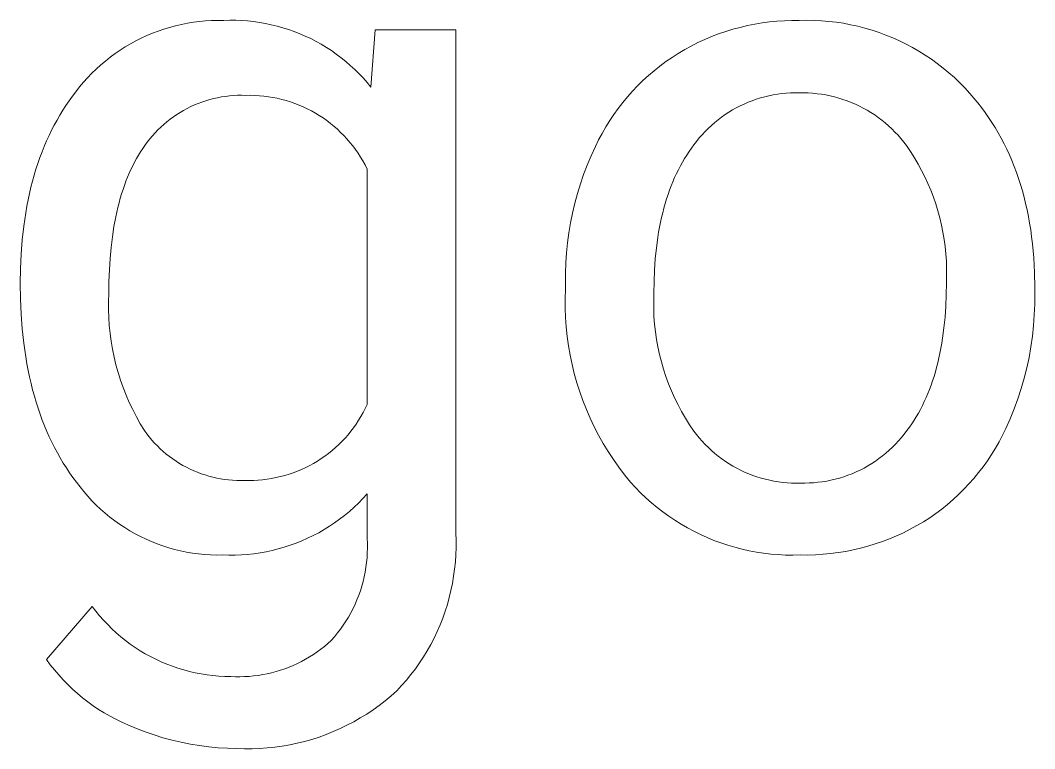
# Model space of a CAD drawing. Header units: millimetres. Extents: x 3269 to 7089, y 1744 to 4413.
# Drawn here: x 6072 to 6124.9, y 2035.1 to 2073 of the extents above; entities that cross this region are included whole.
import ezdxf

# ---------------------------------------------------------------- set-up
doc = ezdxf.new("R2010")
doc.units = ezdxf.units.MM
doc.header["$MEASUREMENT"] = 0
doc.layers.add('Domyślny', color=7, linetype='Continuous', true_color=0x000000)

msp = doc.modelspace()

# ---------------------------------------------------------------- linework, layer by layer
at = {"layer": 'Domyślny', "color": 18, "lineweight": 15, "true_color": 0x000000}
for p, q in [((6081.692, 2073.013), (6082.009, 2073.031)), ((6082.009, 2073.031), (6082.326, 2073.039)), ((6082.326, 2073.039), (6082.643, 2073.036)), ((6082.643, 2073.036), (6082.955, 2073.046)), ((6082.955, 2073.046), (6083.267, 2073.044)), ((6083.267, 2073.044), (6083.579, 2073.033)), ((6083.579, 2073.033), (6083.891, 2073.01)), ((6111.877, 2073.024), (6112.266, 2073.037)), ((6112.266, 2073.037), (6112.656, 2073.036)), ((6112.656, 2073.036), (6113.04, 2073.044)), ((6113.04, 2073.044), (6113.424, 2073.039)), ((6113.424, 2073.039), (6113.808, 2073.02)), ((6079.216, 2072.482), (6079.517, 2072.585)), ((6079.517, 2072.585), (6079.82, 2072.677)), ((6079.82, 2072.677), (6080.127, 2072.76)), ((6080.127, 2072.76), (6080.436, 2072.832)), ((6080.436, 2072.832), (6080.748, 2072.893)), ((6080.748, 2072.893), (6081.061, 2072.944)), ((6081.061, 2072.944), (6081.376, 2072.984)), ((6081.376, 2072.984), (6081.692, 2073.013)), ((6083.891, 2073.01), (6084.201, 2072.978)), ((6084.201, 2072.978), (6084.51, 2072.934)), ((6084.51, 2072.934), (6084.818, 2072.881)), ((6084.818, 2072.881), (6085.123, 2072.817)), ((6085.123, 2072.817), (6085.427, 2072.743)), ((6085.427, 2072.743), (6085.727, 2072.659)), ((6085.727, 2072.659), (6086.025, 2072.564)), ((6086.025, 2072.564), (6086.319, 2072.46)), ((6090.314, 2069.564), (6090.543, 2072.54)), ((6090.543, 2072.54), (6094.741, 2072.54)), ((6094.741, 2072.54), (6094.741, 2046.311)), ((6108.818, 2072.461), (6109.191, 2072.576)), ((6109.191, 2072.576), (6109.567, 2072.678)), ((6109.567, 2072.678), (6109.947, 2072.768)), ((6109.947, 2072.768), (6110.329, 2072.845)), ((6110.329, 2072.845), (6110.713, 2072.909)), ((6110.713, 2072.909), (6111.1, 2072.96)), ((6111.1, 2072.96), (6111.488, 2072.999)), ((6111.488, 2072.999), (6111.877, 2073.024)), ((6113.808, 2073.02), (6114.191, 2072.989)), ((6114.191, 2072.989), (6114.573, 2072.944)), ((6114.573, 2072.944), (6114.953, 2072.887)), ((6114.953, 2072.887), (6115.331, 2072.817)), ((6115.331, 2072.817), (6115.706, 2072.734)), ((6115.706, 2072.734), (6116.078, 2072.638)), ((6116.078, 2072.638), (6116.447, 2072.53)), ((6116.447, 2072.53), (6116.812, 2072.409)), ((6077.777, 2071.818), (6078.055, 2071.97)), ((6078.055, 2071.97), (6078.339, 2072.113)), ((6078.339, 2072.113), (6078.627, 2072.246)), ((6078.627, 2072.246), (6078.92, 2072.369)), ((6078.92, 2072.369), (6079.216, 2072.482)), ((6086.319, 2072.46), (6086.609, 2072.346)), ((6086.609, 2072.346), (6086.896, 2072.222)), ((6086.896, 2072.222), (6087.178, 2072.088)), ((6087.178, 2072.088), (6087.456, 2071.945)), ((6107.373, 2071.879), (6107.727, 2072.042)), ((6107.727, 2072.042), (6108.086, 2072.194)), ((6108.086, 2072.194), (6108.45, 2072.333)), ((6108.45, 2072.333), (6108.818, 2072.461)), ((6116.812, 2072.409), (6117.172, 2072.276)), ((6117.172, 2072.276), (6117.528, 2072.131)), ((6117.528, 2072.131), (6117.879, 2071.974)), ((6117.879, 2071.974), (6118.224, 2071.805)), ((6076.974, 2071.306), (6077.236, 2071.486)), ((6077.236, 2071.486), (6077.504, 2071.657)), ((6077.504, 2071.657), (6077.777, 2071.818)), ((6087.456, 2071.945), (6087.728, 2071.793)), ((6087.728, 2071.793), (6087.995, 2071.632)), ((6087.995, 2071.632), (6088.257, 2071.462)), ((6088.257, 2071.462), (6088.513, 2071.283)), ((6106.347, 2071.319), (6106.682, 2071.517)), ((6106.682, 2071.517), (6107.025, 2071.704)), ((6107.025, 2071.704), (6107.373, 2071.879)), ((6118.224, 2071.805), (6118.563, 2071.625)), ((6118.563, 2071.625), (6118.896, 2071.433)), ((6076.228, 2070.715), (6076.47, 2070.921)), ((6076.47, 2070.921), (6076.719, 2071.118)), ((6076.719, 2071.118), (6076.974, 2071.306)), ((6088.513, 2071.283), (6088.762, 2071.095)), ((6088.762, 2071.095), (6089.005, 2070.899)), ((6105.701, 2070.889), (6106.02, 2071.11)), ((6106.02, 2071.11), (6106.347, 2071.319)), ((6118.896, 2071.433), (6119.222, 2071.23)), ((6119.222, 2071.23), (6119.542, 2071.016)), ((6119.542, 2071.016), (6119.853, 2070.791)), ((6075.766, 2070.281), (6075.993, 2070.502)), ((6075.993, 2070.502), (6076.228, 2070.715)), ((6089.005, 2070.899), (6089.242, 2070.696)), ((6089.242, 2070.696), (6089.471, 2070.484)), ((6089.471, 2070.484), (6089.693, 2070.265)), ((6104.79, 2070.164), (6105.085, 2070.416)), ((6105.085, 2070.416), (6105.389, 2070.658)), ((6105.389, 2070.658), (6105.701, 2070.889)), ((6119.853, 2070.791), (6120.157, 2070.556)), ((6120.157, 2070.556), (6120.453, 2070.31)), ((6075.334, 2069.815), (6075.546, 2070.052)), ((6075.546, 2070.052), (6075.766, 2070.281)), ((6089.693, 2070.265), (6089.908, 2070.038)), ((6089.908, 2070.038), (6090.115, 2069.804)), ((6104.227, 2069.631), (6104.504, 2069.902)), ((6104.504, 2069.902), (6104.79, 2070.164)), ((6120.453, 2070.31), (6120.74, 2070.055)), ((6120.74, 2070.055), (6121.019, 2069.79)), ((6074.935, 2069.322), (6075.13, 2069.572)), ((6075.13, 2069.572), (6075.334, 2069.815)), ((6090.115, 2069.804), (6090.314, 2069.564)), ((6103.701, 2069.06), (6103.959, 2069.35)), ((6103.959, 2069.35), (6104.227, 2069.631)), ((6121.019, 2069.79), (6121.288, 2069.516)), ((6121.288, 2069.516), (6121.548, 2069.233)), ((6074.416, 2068.605), (6074.584, 2068.849)), ((6074.584, 2068.849), (6074.756, 2069.088)), ((6074.756, 2069.088), (6074.935, 2069.322)), ((6081.709, 2068.851), (6081.509, 2068.784)), ((6081.911, 2068.911), (6081.709, 2068.851)), ((6082.115, 2068.964), (6081.911, 2068.911)), ((6082.321, 2069.01), (6082.115, 2068.964)), ((6082.528, 2069.049), (6082.321, 2069.01)), ((6082.736, 2069.08), (6082.528, 2069.049)), ((6082.946, 2069.105), (6082.736, 2069.08)), ((6083.156, 2069.122), (6082.946, 2069.105)), ((6083.367, 2069.133), (6083.156, 2069.122)), ((6083.577, 2069.135), (6083.367, 2069.133)), ((6083.788, 2069.131), (6083.577, 2069.135)), ((6084.025, 2069.134), (6083.788, 2069.131)), ((6084.263, 2069.128), (6084.025, 2069.134)), ((6084.5, 2069.114), (6084.263, 2069.128)), ((6084.736, 2069.092), (6084.5, 2069.114)), ((6084.971, 2069.062), (6084.736, 2069.092)), ((6085.205, 2069.023), (6084.971, 2069.062)), ((6085.438, 2068.977), (6085.205, 2069.023)), ((6085.669, 2068.922), (6085.438, 2068.977)), ((6085.898, 2068.859), (6085.669, 2068.922)), ((6086.124, 2068.789), (6085.898, 2068.859)), ((6103.453, 2068.761), (6103.701, 2069.06)), ((6110.201, 2068.853), (6109.988, 2068.77)), ((6110.415, 2068.928), (6110.201, 2068.853)), ((6110.633, 2068.996), (6110.415, 2068.928)), ((6110.852, 2069.056), (6110.633, 2068.996)), ((6111.074, 2069.108), (6110.852, 2069.056)), ((6111.297, 2069.153), (6111.074, 2069.108)), ((6111.521, 2069.19), (6111.297, 2069.153)), ((6111.747, 2069.22), (6111.521, 2069.19)), ((6111.974, 2069.241), (6111.747, 2069.22)), ((6112.201, 2069.255), (6111.974, 2069.241)), ((6112.428, 2069.26), (6112.201, 2069.255)), ((6112.656, 2069.258), (6112.428, 2069.26)), ((6112.887, 2069.26), (6112.656, 2069.258)), ((6113.118, 2069.255), (6112.887, 2069.26)), ((6113.349, 2069.241), (6113.118, 2069.255)), ((6113.579, 2069.219), (6113.349, 2069.241)), ((6113.808, 2069.189), (6113.579, 2069.219)), ((6114.037, 2069.152), (6113.808, 2069.189)), ((6114.263, 2069.106), (6114.037, 2069.152)), ((6114.488, 2069.053), (6114.263, 2069.106)), ((6114.711, 2068.992), (6114.488, 2069.053)), ((6114.932, 2068.923), (6114.711, 2068.992)), ((6115.15, 2068.847), (6114.932, 2068.923)), ((6115.366, 2068.763), (6115.15, 2068.847)), ((6121.548, 2069.233), (6121.757, 2068.993)), ((6121.757, 2068.993), (6121.959, 2068.748)), ((6074.099, 2068.102), (6074.255, 2068.356)), ((6074.255, 2068.356), (6074.416, 2068.605)), ((6080.55, 2068.348), (6080.368, 2068.242)), ((6080.735, 2068.448), (6080.55, 2068.348)), ((6080.924, 2068.542), (6080.735, 2068.448)), ((6081.116, 2068.629), (6080.924, 2068.542)), ((6081.311, 2068.71), (6081.116, 2068.629)), ((6081.509, 2068.784), (6081.311, 2068.71)), ((6086.348, 2068.71), (6086.124, 2068.789)), ((6086.569, 2068.624), (6086.348, 2068.71)), ((6086.787, 2068.531), (6086.569, 2068.624)), ((6087.002, 2068.429), (6086.787, 2068.531)), ((6087.213, 2068.321), (6087.002, 2068.429)), ((6087.42, 2068.205), (6087.213, 2068.321)), ((6102.988, 2068.14), (6103.215, 2068.454)), ((6103.215, 2068.454), (6103.453, 2068.761)), ((6109.172, 2068.368), (6108.978, 2068.25)), ((6109.371, 2068.479), (6109.172, 2068.368)), ((6109.573, 2068.583), (6109.371, 2068.479)), ((6109.779, 2068.68), (6109.573, 2068.583)), ((6109.988, 2068.77), (6109.779, 2068.68)), ((6115.578, 2068.672), (6115.366, 2068.763)), ((6115.787, 2068.574), (6115.578, 2068.672)), ((6115.993, 2068.468), (6115.787, 2068.574)), ((6116.195, 2068.355), (6115.993, 2068.468)), ((6116.393, 2068.236), (6116.195, 2068.355)), ((6121.959, 2068.748), (6122.154, 2068.498)), ((6122.154, 2068.498), (6122.343, 2068.244)), ((6073.805, 2067.578), (6073.949, 2067.843)), ((6073.949, 2067.843), (6074.099, 2068.102)), ((6079.68, 2067.755), (6079.519, 2067.619)), ((6079.845, 2067.885), (6079.68, 2067.755)), ((6080.015, 2068.01), (6079.845, 2067.885)), ((6080.19, 2068.129), (6080.015, 2068.01)), ((6080.368, 2068.242), (6080.19, 2068.129)), ((6087.623, 2068.082), (6087.42, 2068.205)), ((6087.821, 2067.952), (6087.623, 2068.082)), ((6088.015, 2067.815), (6087.821, 2067.952)), ((6088.204, 2067.671), (6088.015, 2067.815)), ((6102.567, 2067.488), (6102.772, 2067.817)), ((6102.772, 2067.817), (6102.988, 2068.14)), ((6108.42, 2067.856), (6108.243, 2067.713)), ((6108.601, 2067.994), (6108.42, 2067.856)), ((6108.787, 2068.125), (6108.601, 2067.994)), ((6108.978, 2068.25), (6108.787, 2068.125)), ((6116.586, 2068.109), (6116.393, 2068.236)), ((6116.775, 2067.976), (6116.586, 2068.109)), ((6116.96, 2067.837), (6116.775, 2067.976)), ((6117.139, 2067.691), (6116.96, 2067.837)), ((6122.343, 2068.244), (6122.525, 2067.984)), ((6122.525, 2067.984), (6122.701, 2067.719)), ((6073.533, 2067.034), (6073.666, 2067.309)), ((6073.666, 2067.309), (6073.805, 2067.578)), ((6079.211, 2067.331), (6079.065, 2067.179)), ((6079.362, 2067.477), (6079.211, 2067.331)), ((6079.519, 2067.619), (6079.362, 2067.477)), ((6088.388, 2067.521), (6088.204, 2067.671)), ((6088.567, 2067.365), (6088.388, 2067.521)), ((6088.74, 2067.203), (6088.567, 2067.365)), ((6102.374, 2067.151), (6102.567, 2067.488)), ((6107.745, 2067.246), (6107.59, 2067.08)), ((6107.906, 2067.407), (6107.745, 2067.246)), ((6108.072, 2067.563), (6107.906, 2067.407)), ((6108.243, 2067.713), (6108.072, 2067.563)), ((6117.313, 2067.539), (6117.139, 2067.691)), ((6117.482, 2067.382), (6117.313, 2067.539)), ((6117.646, 2067.218), (6117.482, 2067.382)), ((6117.804, 2067.049), (6117.646, 2067.218)), ((6122.701, 2067.719), (6122.869, 2067.45)), ((6122.869, 2067.45), (6123.032, 2067.175)), ((6073.284, 2066.47), (6073.405, 2066.755)), ((6073.405, 2066.755), (6073.533, 2067.034)), ((6078.659, 2066.694), (6078.535, 2066.523)), ((6078.788, 2066.86), (6078.659, 2066.694)), ((6078.924, 2067.022), (6078.788, 2066.86)), ((6079.065, 2067.179), (6078.924, 2067.022)), ((6088.907, 2067.034), (6088.74, 2067.203)), ((6089.068, 2066.86), (6088.907, 2067.034)), ((6089.223, 2066.681), (6089.068, 2066.86)), ((6089.372, 2066.496), (6089.223, 2066.681)), ((6102.022, 2066.46), (6102.192, 2066.809)), ((6102.192, 2066.809), (6102.374, 2067.151)), ((6107.298, 2066.731), (6107.161, 2066.549)), ((6107.441, 2066.908), (6107.298, 2066.731)), ((6107.59, 2067.08), (6107.441, 2066.908)), ((6117.955, 2066.875), (6117.804, 2067.049)), ((6118.101, 2066.695), (6117.955, 2066.875)), ((6118.24, 2066.511), (6118.101, 2066.695)), ((6123.032, 2067.175), (6123.187, 2066.896)), ((6123.187, 2066.896), (6123.336, 2066.611)), ((6073.057, 2065.886), (6073.167, 2066.181)), ((6073.167, 2066.181), (6073.284, 2066.47)), ((6078.308, 2066.189), (6078.2, 2066.014)), ((6078.42, 2066.359), (6078.308, 2066.189)), ((6078.535, 2066.523), (6078.42, 2066.359)), ((6089.515, 2066.306), (6089.372, 2066.496)), ((6089.65, 2066.112), (6089.515, 2066.306)), ((6101.802, 2065.983), (6102.022, 2066.46)), ((6106.909, 2066.201), (6106.789, 2066.02)), ((6107.033, 2066.377), (6106.909, 2066.201)), ((6107.161, 2066.549), (6107.033, 2066.377)), ((6118.455, 2066.197), (6118.24, 2066.511)), ((6118.658, 2065.876), (6118.455, 2066.197)), ((6123.336, 2066.611), (6123.478, 2066.322)), ((6123.478, 2066.322), (6123.613, 2066.028)), ((6072.952, 2065.586), (6073.057, 2065.886)), ((6077.995, 2065.65), (6077.898, 2065.461)), ((6078.096, 2065.835), (6077.995, 2065.65)), ((6078.2, 2066.014), (6078.096, 2065.835)), ((6089.779, 2065.912), (6089.65, 2066.112)), ((6089.901, 2065.709), (6089.779, 2065.912)), ((6090.016, 2065.501), (6089.901, 2065.709)), ((6101.598, 2065.5), (6101.802, 2065.983)), ((6106.561, 2065.645), (6106.453, 2065.451)), ((6106.673, 2065.835), (6106.561, 2065.645)), ((6106.789, 2066.02), (6106.673, 2065.835)), ((6118.851, 2065.549), (6118.658, 2065.876)), ((6123.613, 2066.028), (6123.742, 2065.728)), ((6123.742, 2065.728), (6123.864, 2065.424)), ((6072.76, 2064.971), (6072.853, 2065.281)), ((6072.853, 2065.281), (6072.952, 2065.586)), ((6077.804, 2065.266), (6077.715, 2065.066)), ((6077.898, 2065.461), (6077.804, 2065.266)), ((6090.123, 2065.29), (6090.016, 2065.501)), ((6090.123, 2053.014), (6090.123, 2065.29)), ((6101.41, 2065.01), (6101.598, 2065.5)), ((6106.35, 2065.252), (6106.25, 2065.049)), ((6106.453, 2065.451), (6106.35, 2065.252)), ((6119.033, 2065.216), (6118.851, 2065.549)), ((6119.204, 2064.876), (6119.033, 2065.216)), ((6123.864, 2065.424), (6123.98, 2065.115)), ((6123.98, 2065.115), (6124.089, 2064.801)), ((6072.59, 2064.336), (6072.672, 2064.657)), ((6072.672, 2064.657), (6072.76, 2064.971)), ((6077.546, 2064.653), (6077.467, 2064.438)), ((6077.628, 2064.862), (6077.546, 2064.653)), ((6077.715, 2065.066), (6077.628, 2064.862)), ((6101.239, 2064.514), (6101.41, 2065.01)), ((6106.063, 2064.628), (6105.975, 2064.411)), ((6106.154, 2064.841), (6106.063, 2064.628)), ((6106.25, 2065.049), (6106.154, 2064.841)), ((6119.363, 2064.531), (6119.204, 2064.876)), ((6124.089, 2064.801), (6124.191, 2064.483)), ((6072.513, 2064.011), (6072.59, 2064.336)), ((6077.391, 2064.219), (6077.319, 2063.995)), ((6077.467, 2064.438), (6077.391, 2064.219)), ((6101.084, 2064.012), (6101.239, 2064.514)), ((6105.891, 2064.189), (6105.812, 2063.963)), ((6105.975, 2064.411), (6105.891, 2064.189)), ((6119.511, 2064.181), (6119.363, 2064.531)), ((6119.647, 2063.827), (6119.511, 2064.181)), ((6124.191, 2064.483), (6124.286, 2064.159)), ((6124.286, 2064.159), (6124.375, 2063.83)), ((6072.377, 2063.346), (6072.442, 2063.681)), ((6072.442, 2063.681), (6072.513, 2064.011)), ((6077.187, 2063.531), (6077.126, 2063.292)), ((6077.251, 2063.766), (6077.187, 2063.531)), ((6077.319, 2063.995), (6077.251, 2063.766)), ((6100.825, 2062.996), (6100.946, 2063.506)), ((6100.946, 2063.506), (6101.084, 2064.012)), ((6105.736, 2063.732), (6105.665, 2063.497)), ((6105.812, 2063.963), (6105.736, 2063.732)), ((6119.772, 2063.468), (6119.647, 2063.827)), ((6124.375, 2063.83), (6124.458, 2063.497)), ((6072.264, 2062.66), (6072.318, 2063.006)), ((6072.318, 2063.006), (6072.377, 2063.346)), ((6077.069, 2063.048), (6077.015, 2062.8)), ((6077.126, 2063.292), (6077.069, 2063.048)), ((6100.721, 2062.481), (6100.825, 2062.996)), ((6105.534, 2063.013), (6105.475, 2062.764)), ((6105.598, 2063.257), (6105.534, 2063.013)), ((6105.665, 2063.497), (6105.598, 2063.257)), ((6119.884, 2063.105), (6119.772, 2063.468)), ((6119.984, 2062.738), (6119.884, 2063.105)), ((6124.458, 2063.497), (6124.533, 2063.159)), ((6124.533, 2063.159), (6124.603, 2062.816)), ((6072.216, 2062.31), (6072.264, 2062.66)), ((6077.015, 2062.8), (6076.919, 2062.287)), ((6100.634, 2061.964), (6100.721, 2062.481)), ((6105.42, 2062.511), (6105.369, 2062.253)), ((6105.475, 2062.764), (6105.42, 2062.511)), ((6120.072, 2062.369), (6119.984, 2062.738)), ((6124.603, 2062.816), (6124.665, 2062.468)), ((6124.665, 2062.468), (6124.721, 2062.115)), ((6072.136, 2061.594), (6072.216, 2062.31)), ((6076.919, 2062.287), (6076.838, 2061.755)), ((6100.564, 2061.444), (6100.634, 2061.964)), ((6105.322, 2061.99), (6105.279, 2061.723)), ((6105.369, 2062.253), (6105.322, 2061.99)), ((6120.148, 2061.996), (6120.072, 2062.369)), ((6120.211, 2061.622), (6120.148, 2061.996)), ((6124.721, 2062.115), (6124.77, 2061.758)), ((6072.08, 2060.857), (6072.136, 2061.594)), ((6076.838, 2061.755), (6076.771, 2061.203)), ((6100.511, 2060.922), (6100.564, 2061.444)), ((6105.279, 2061.723), (6105.206, 2061.175)), ((6120.262, 2061.245), (6120.211, 2061.622)), ((6124.77, 2061.758), (6124.813, 2061.395)), ((6124.813, 2061.395), (6124.849, 2061.028)), ((6076.771, 2061.203), (6076.719, 2060.632)), ((6100.476, 2060.398), (6100.511, 2060.922)), ((6105.206, 2061.175), (6105.148, 2060.609)), ((6120.3, 2060.867), (6120.262, 2061.245)), ((6120.325, 2060.488), (6120.3, 2060.867)), ((6124.849, 2061.028), (6124.879, 2060.656)), ((6072.046, 2060.101), (6072.08, 2060.857)), ((6076.719, 2060.632), (6076.682, 2060.042)), ((6100.458, 2059.874), (6100.476, 2060.398)), ((6105.148, 2060.609), (6105.107, 2060.025)), ((6120.338, 2060.109), (6120.325, 2060.488)), ((6124.879, 2060.656), (6124.902, 2060.279)), ((6072.034, 2059.324), (6072.046, 2060.101)), ((6076.682, 2060.042), (6076.659, 2059.432)), ((6100.457, 2059.349), (6100.458, 2059.874)), ((6105.107, 2060.025), (6105.083, 2059.423)), ((6120.339, 2059.729), (6120.338, 2060.109)), ((6124.902, 2060.279), (6124.918, 2059.898)), ((6124.918, 2059.898), (6124.931, 2059.12)), ((6072.046, 2058.514), (6072.034, 2059.324)), ((6076.659, 2059.432), (6076.652, 2058.802)), ((6100.457, 2059.031), (6100.457, 2059.349)), ((6105.083, 2059.423), (6105.075, 2058.802)), ((6120.319, 2058.738), (6120.326, 2059.349)), ((6120.326, 2059.349), (6120.339, 2059.729)), ((6076.652, 2058.802), (6076.636, 2058.385)), ((6100.442, 2058.537), (6100.457, 2059.031)), ((6105.075, 2058.802), (6105.062, 2058.402)), ((6124.931, 2058.802), (6124.93, 2058.243)), ((6124.931, 2059.12), (6124.931, 2058.802)), ((6072.08, 2057.726), (6072.046, 2058.514)), ((6076.636, 2058.385), (6076.635, 2057.968)), ((6100.444, 2058.043), (6100.442, 2058.537)), ((6105.062, 2058.402), (6105.064, 2058.001)), ((6120.295, 2058.144), (6120.319, 2058.738)), ((6124.93, 2058.243), (6124.909, 2057.685)), ((6072.138, 2056.96), (6072.08, 2057.726)), ((6076.635, 2057.968), (6076.648, 2057.552)), ((6100.462, 2057.549), (6100.444, 2058.043)), ((6105.064, 2058.001), (6105.079, 2057.601)), ((6120.255, 2057.568), (6120.295, 2058.144)), ((6076.648, 2057.552), (6076.675, 2057.136)), ((6100.497, 2057.057), (6100.462, 2057.549)), ((6105.079, 2057.601), (6105.109, 2057.202)), ((6105.109, 2057.202), (6105.152, 2056.803)), ((6120.199, 2057.009), (6120.255, 2057.568)), ((6124.909, 2057.685), (6124.869, 2057.127)), ((6072.218, 2056.216), (6072.138, 2056.96)), ((6076.675, 2057.136), (6076.716, 2056.721)), ((6076.716, 2056.721), (6076.772, 2056.308)), ((6100.549, 2056.565), (6100.497, 2057.057)), ((6105.152, 2056.803), (6105.209, 2056.407)), ((6120.128, 2056.468), (6120.199, 2057.009)), ((6124.869, 2057.127), (6124.81, 2056.571)), ((6072.267, 2055.852), (6072.218, 2056.216)), ((6076.772, 2056.308), (6076.842, 2055.897)), ((6100.618, 2056.076), (6100.549, 2056.565)), ((6105.209, 2056.407), (6105.28, 2056.013)), ((6120.04, 2055.944), (6120.086, 2056.203)), ((6120.086, 2056.203), (6120.128, 2056.468)), ((6124.81, 2056.571), (6124.731, 2056.018)), ((6072.321, 2055.493), (6072.267, 2055.852)), ((6076.842, 2055.897), (6076.926, 2055.488)), ((6100.703, 2055.589), (6100.618, 2056.076)), ((6100.804, 2055.106), (6100.703, 2055.589)), ((6105.28, 2056.013), (6105.365, 2055.621)), ((6105.365, 2055.621), (6105.463, 2055.233)), ((6119.936, 2055.437), (6119.99, 2055.688)), ((6119.99, 2055.688), (6120.04, 2055.944)), ((6124.731, 2056.018), (6124.634, 2055.468)), ((6072.381, 2055.14), (6072.321, 2055.493)), ((6072.447, 2054.792), (6072.381, 2055.14)), ((6076.926, 2055.488), (6077.024, 2055.083)), ((6077.024, 2055.083), (6077.135, 2054.681)), ((6100.922, 2054.626), (6100.804, 2055.106)), ((6105.463, 2055.233), (6105.575, 2054.849)), ((6119.816, 2054.948), (6119.878, 2055.19)), ((6119.878, 2055.19), (6119.936, 2055.437)), ((6124.634, 2055.468), (6124.517, 2054.921)), ((6072.519, 2054.449), (6072.447, 2054.792)), ((6077.135, 2054.681), (6077.261, 2054.284)), ((6101.056, 2054.15), (6100.922, 2054.626)), ((6105.575, 2054.849), (6105.7, 2054.468)), ((6119.68, 2054.476), (6119.75, 2054.71)), ((6119.75, 2054.71), (6119.816, 2054.948)), ((6124.517, 2054.921), (6124.382, 2054.379)), ((6072.596, 2054.112), (6072.519, 2054.449)), ((6072.679, 2053.781), (6072.596, 2054.112)), ((6077.261, 2054.284), (6077.4, 2053.891)), ((6101.206, 2053.68), (6101.056, 2054.15)), ((6105.7, 2054.468), (6105.839, 2054.092)), ((6105.839, 2054.092), (6105.99, 2053.721)), ((6119.445, 2053.8), (6119.527, 2054.021)), ((6119.527, 2054.021), (6119.605, 2054.246)), ((6119.605, 2054.246), (6119.68, 2054.476)), ((6124.382, 2054.379), (6124.228, 2053.841)), ((6072.767, 2053.455), (6072.679, 2053.781)), ((6072.862, 2053.134), (6072.767, 2053.455)), ((6077.4, 2053.891), (6077.552, 2053.503)), ((6077.552, 2053.503), (6077.718, 2053.12)), ((6101.372, 2053.214), (6101.206, 2053.68)), ((6105.99, 2053.721), (6106.154, 2053.356)), ((6119.267, 2053.371), (6119.358, 2053.584)), ((6119.358, 2053.584), (6119.445, 2053.8)), ((6124.228, 2053.841), (6124.056, 2053.31)), ((6072.962, 2052.819), (6072.862, 2053.134)), ((6077.718, 2053.12), (6077.897, 2052.743)), ((6090.023, 2052.802), (6090.123, 2053.014)), ((6101.554, 2052.755), (6101.372, 2053.214)), ((6106.154, 2053.356), (6106.331, 2052.997)), ((6106.331, 2052.997), (6106.521, 2052.644)), ((6118.971, 2052.76), (6119.074, 2052.96)), ((6119.074, 2052.96), (6119.173, 2053.163)), ((6119.173, 2053.163), (6119.267, 2053.371)), ((6124.056, 2053.31), (6123.865, 2052.784)), ((6073.068, 2052.509), (6072.962, 2052.819)), ((6073.179, 2052.204), (6073.068, 2052.509)), ((6077.897, 2052.743), (6078.088, 2052.373)), ((6089.8, 2052.39), (6089.915, 2052.594)), ((6089.915, 2052.594), (6090.023, 2052.802)), ((6101.751, 2052.302), (6101.554, 2052.755)), ((6106.521, 2052.644), (6106.722, 2052.298)), ((6118.752, 2052.374), (6118.864, 2052.565)), ((6118.864, 2052.565), (6118.971, 2052.76)), ((6123.865, 2052.784), (6123.657, 2052.266)), ((6073.296, 2051.905), (6073.179, 2052.204)), ((6073.419, 2051.611), (6073.296, 2051.905)), ((6078.088, 2052.373), (6078.293, 2052.009)), ((6078.293, 2052.009), (6078.509, 2051.653)), ((6089.414, 2051.803), (6089.55, 2051.994)), ((6089.55, 2051.994), (6089.678, 2052.19)), ((6089.678, 2052.19), (6089.8, 2052.39)), ((6101.963, 2051.856), (6101.751, 2052.302)), ((6106.722, 2052.298), (6106.936, 2051.959)), ((6106.936, 2051.959), (6107.161, 2051.628)), ((6118.394, 2051.827), (6118.517, 2052.005)), ((6118.517, 2052.005), (6118.637, 2052.187)), ((6118.637, 2052.187), (6118.752, 2052.374)), ((6123.657, 2052.266), (6123.43, 2051.755)), ((6073.548, 2051.323), (6073.419, 2051.611)), ((6078.509, 2051.653), (6078.633, 2051.483)), ((6078.633, 2051.483), (6078.762, 2051.318)), ((6088.969, 2051.259), (6089.124, 2051.435)), ((6089.124, 2051.435), (6089.272, 2051.616)), ((6089.272, 2051.616), (6089.414, 2051.803)), ((6102.19, 2051.417), (6101.963, 2051.856)), ((6102.432, 2050.986), (6102.19, 2051.417)), ((6107.161, 2051.628), (6107.299, 2051.445)), ((6107.299, 2051.445), (6107.443, 2051.266)), ((6117.983, 2051.289), (6118.128, 2051.469)), ((6118.128, 2051.469), (6118.266, 2051.653)), ((6118.266, 2051.653), (6118.394, 2051.827)), ((6123.26, 2051.407), (6123.079, 2051.066)), ((6123.43, 2051.755), (6123.26, 2051.407)), ((6073.682, 2051.04), (6073.548, 2051.323)), ((6073.822, 2050.762), (6073.682, 2051.04)), ((6078.762, 2051.318), (6078.897, 2051.157)), ((6078.897, 2051.157), (6079.037, 2051.001)), ((6079.037, 2051.001), (6079.182, 2050.85)), ((6079.182, 2050.85), (6079.333, 2050.704)), ((6088.47, 2050.765), (6088.642, 2050.924)), ((6088.642, 2050.924), (6088.808, 2051.088)), ((6088.808, 2051.088), (6088.969, 2051.259)), ((6102.689, 2050.564), (6102.432, 2050.986)), ((6107.443, 2051.266), (6107.594, 2051.093)), ((6107.594, 2051.093), (6107.75, 2050.925)), ((6107.75, 2050.925), (6107.913, 2050.763)), ((6117.514, 2050.783), (6117.676, 2050.946)), ((6117.676, 2050.946), (6117.833, 2051.115)), ((6117.833, 2051.115), (6117.983, 2051.289)), ((6123.079, 2051.066), (6122.886, 2050.73)), ((6073.967, 2050.49), (6073.822, 2050.762)), ((6074.119, 2050.223), (6073.967, 2050.49)), ((6079.333, 2050.704), (6079.489, 2050.563)), ((6079.489, 2050.563), (6079.649, 2050.428)), ((6079.649, 2050.428), (6079.814, 2050.298)), ((6079.814, 2050.298), (6079.983, 2050.174)), ((6087.729, 2050.191), (6087.922, 2050.325)), ((6087.922, 2050.325), (6088.11, 2050.465)), ((6088.11, 2050.465), (6088.292, 2050.612)), ((6088.292, 2050.612), (6088.47, 2050.765)), ((6102.96, 2050.151), (6102.689, 2050.564)), ((6107.913, 2050.763), (6108.08, 2050.607)), ((6108.08, 2050.607), (6108.254, 2050.456)), ((6108.254, 2050.456), (6108.432, 2050.312)), ((6108.432, 2050.312), (6108.615, 2050.174)), ((6116.811, 2050.189), (6116.994, 2050.328)), ((6116.994, 2050.328), (6117.173, 2050.473)), ((6117.173, 2050.473), (6117.346, 2050.625)), ((6117.346, 2050.625), (6117.514, 2050.783)), ((6122.681, 2050.402), (6122.466, 2050.08)), ((6122.886, 2050.73), (6122.681, 2050.402)), ((6074.276, 2049.961), (6074.119, 2050.223)), ((6074.438, 2049.705), (6074.276, 2049.961)), ((6079.983, 2050.174), (6080.156, 2050.056)), ((6080.156, 2050.056), (6080.334, 2049.944)), ((6080.334, 2049.944), (6080.515, 2049.838)), ((6080.515, 2049.838), (6080.7, 2049.738)), ((6086.916, 2049.726), (6087.126, 2049.831)), ((6087.126, 2049.831), (6087.331, 2049.944)), ((6087.331, 2049.944), (6087.532, 2050.064)), ((6087.532, 2050.064), (6087.729, 2050.191)), ((6103.244, 2049.747), (6102.96, 2050.151)), ((6108.615, 2050.174), (6108.803, 2050.042)), ((6108.803, 2050.042), (6108.995, 2049.917)), ((6108.995, 2049.917), (6109.192, 2049.799)), ((6109.192, 2049.799), (6109.392, 2049.687)), ((6116.032, 2049.698), (6116.233, 2049.81)), ((6116.233, 2049.81), (6116.43, 2049.93)), ((6116.43, 2049.93), (6116.623, 2050.056)), ((6116.623, 2050.056), (6116.811, 2050.189)), ((6122.24, 2049.766), (6122.004, 2049.46)), ((6122.466, 2050.08), (6122.24, 2049.766)), ((6074.607, 2049.455), (6074.438, 2049.705)), ((6074.781, 2049.209), (6074.607, 2049.455)), ((6080.7, 2049.738), (6080.888, 2049.645)), ((6080.888, 2049.645), (6081.079, 2049.558)), ((6081.079, 2049.558), (6081.272, 2049.478)), ((6081.272, 2049.478), (6081.469, 2049.404)), ((6081.469, 2049.404), (6081.668, 2049.338)), ((6081.668, 2049.338), (6081.869, 2049.278)), ((6081.869, 2049.278), (6082.072, 2049.225)), ((6082.072, 2049.225), (6082.277, 2049.179)), ((6085.368, 2049.198), (6085.596, 2049.25)), ((6085.596, 2049.25), (6085.823, 2049.31)), ((6085.823, 2049.31), (6086.047, 2049.378)), ((6086.047, 2049.378), (6086.269, 2049.453)), ((6086.269, 2049.453), (6086.488, 2049.537)), ((6086.488, 2049.537), (6086.704, 2049.627)), ((6086.704, 2049.627), (6086.916, 2049.726)), ((6103.542, 2049.353), (6103.244, 2049.747)), ((6103.853, 2048.969), (6103.542, 2049.353)), ((6109.392, 2049.687), (6109.597, 2049.583)), ((6109.597, 2049.583), (6109.805, 2049.486)), ((6109.805, 2049.486), (6110.016, 2049.396)), ((6110.016, 2049.396), (6110.23, 2049.314)), ((6110.23, 2049.314), (6110.447, 2049.239)), ((6110.447, 2049.239), (6110.666, 2049.172)), ((6114.755, 2049.177), (6114.975, 2049.245)), ((6114.975, 2049.245), (6115.192, 2049.321)), ((6115.192, 2049.321), (6115.407, 2049.404)), ((6115.407, 2049.404), (6115.619, 2049.495)), ((6115.619, 2049.495), (6115.827, 2049.593)), ((6115.827, 2049.593), (6116.032, 2049.698)), ((6122.004, 2049.46), (6121.758, 2049.162)), ((6074.96, 2048.969), (6074.781, 2049.209)), ((6075.15, 2048.715), (6074.96, 2048.969)), ((6075.348, 2048.468), (6075.15, 2048.715)), ((6082.277, 2049.179), (6082.483, 2049.141)), ((6082.483, 2049.141), (6082.691, 2049.109)), ((6082.691, 2049.109), (6082.899, 2049.084)), ((6082.899, 2049.084), (6083.108, 2049.067)), ((6083.108, 2049.067), (6083.318, 2049.057)), ((6083.318, 2049.057), (6083.528, 2049.054)), ((6083.528, 2049.054), (6083.737, 2049.058)), ((6083.737, 2049.058), (6083.972, 2049.054)), ((6083.972, 2049.054), (6084.206, 2049.057)), ((6084.206, 2049.057), (6084.44, 2049.069)), ((6084.44, 2049.069), (6084.673, 2049.089)), ((6084.673, 2049.089), (6084.906, 2049.117)), ((6084.906, 2049.117), (6085.138, 2049.153)), ((6085.138, 2049.153), (6085.368, 2049.198)), ((6104.112, 2048.686), (6103.853, 2048.969)), ((6110.666, 2049.172), (6110.888, 2049.112)), ((6110.888, 2049.112), (6111.111, 2049.06)), ((6111.111, 2049.06), (6111.336, 2049.016)), ((6111.336, 2049.016), (6111.563, 2048.98)), ((6111.563, 2048.98), (6111.791, 2048.952)), ((6111.791, 2048.952), (6112.019, 2048.931)), ((6112.019, 2048.931), (6112.248, 2048.919)), ((6112.248, 2048.919), (6112.478, 2048.915)), ((6112.478, 2048.915), (6112.707, 2048.918)), ((6112.707, 2048.918), (6112.937, 2048.915)), ((6112.937, 2048.915), (6113.167, 2048.92)), ((6113.167, 2048.92), (6113.397, 2048.933)), ((6113.397, 2048.933), (6113.627, 2048.954)), ((6113.627, 2048.954), (6113.855, 2048.982)), ((6113.855, 2048.982), (6114.083, 2049.019)), ((6114.083, 2049.019), (6114.308, 2049.064)), ((6114.308, 2049.064), (6114.533, 2049.117)), ((6114.533, 2049.117), (6114.755, 2049.177)), ((6121.501, 2048.872), (6121.235, 2048.591)), ((6121.758, 2049.162), (6121.501, 2048.872)), ((6075.554, 2048.228), (6075.348, 2048.468)), ((6075.769, 2047.995), (6075.554, 2048.228)), ((6090.123, 2048.346), (6089.903, 2048.106)), ((6090.123, 2046.031), (6090.123, 2048.346)), ((6104.379, 2048.413), (6104.112, 2048.686)), ((6104.656, 2048.148), (6104.379, 2048.413)), ((6120.96, 2048.319), (6120.676, 2048.057)), ((6121.235, 2048.591), (6120.96, 2048.319)), ((6075.992, 2047.77), (6075.769, 2047.995)), ((6076.222, 2047.552), (6075.992, 2047.77)), ((6089.439, 2047.651), (6089.196, 2047.435)), ((6089.675, 2047.875), (6089.439, 2047.651)), ((6089.903, 2048.106), (6089.675, 2047.875)), ((6104.942, 2047.893), (6104.656, 2048.148)), ((6105.236, 2047.648), (6104.942, 2047.893)), ((6105.538, 2047.413), (6105.236, 2047.648)), ((6120.383, 2047.804), (6120.081, 2047.561)), ((6120.676, 2048.057), (6120.383, 2047.804)), ((6076.46, 2047.343), (6076.222, 2047.552)), ((6076.705, 2047.142), (6076.46, 2047.343)), ((6076.957, 2046.95), (6076.705, 2047.142)), ((6088.946, 2047.228), (6088.688, 2047.03)), ((6089.196, 2047.435), (6088.946, 2047.228)), ((6105.849, 2047.188), (6105.538, 2047.413)), ((6106.166, 2046.974), (6105.849, 2047.188)), ((6119.772, 2047.329), (6119.455, 2047.107)), ((6120.081, 2047.561), (6119.772, 2047.329)), ((6077.215, 2046.766), (6076.957, 2046.95)), ((6077.479, 2046.591), (6077.215, 2046.766)), ((6077.749, 2046.426), (6077.479, 2046.591)), ((6088.154, 2046.66), (6087.877, 2046.489)), ((6088.424, 2046.841), (6088.154, 2046.66)), ((6088.688, 2047.03), (6088.424, 2046.841)), ((6106.491, 2046.771), (6106.166, 2046.974)), ((6106.822, 2046.58), (6106.491, 2046.771)), ((6107.16, 2046.399), (6106.822, 2046.58)), ((6118.788, 2046.695), (6118.44, 2046.507)), ((6119.131, 2046.896), (6118.788, 2046.695)), ((6119.455, 2047.107), (6119.131, 2046.896)), ((6078.025, 2046.27), (6077.749, 2046.426)), ((6078.306, 2046.124), (6078.025, 2046.27)), ((6078.592, 2045.988), (6078.306, 2046.124)), ((6087.308, 2046.176), (6087.015, 2046.035)), ((6087.595, 2046.328), (6087.308, 2046.176)), ((6087.877, 2046.489), (6087.595, 2046.328)), ((6094.741, 2046.311), (6094.755, 2045.934)), ((6107.504, 2046.23), (6107.16, 2046.399)), ((6107.853, 2046.073), (6107.504, 2046.23)), ((6108.207, 2045.928), (6107.853, 2046.073)), ((6117.724, 2046.164), (6117.358, 2046.011)), ((6118.085, 2046.329), (6117.724, 2046.164)), ((6118.44, 2046.507), (6118.085, 2046.329)), ((6078.883, 2045.861), (6078.592, 2045.988)), ((6079.177, 2045.745), (6078.883, 2045.861)), ((6079.476, 2045.639), (6079.177, 2045.745)), ((6079.778, 2045.544), (6079.476, 2045.639)), ((6080.083, 2045.458), (6079.778, 2045.544)), ((6085.802, 2045.571), (6085.489, 2045.481)), ((6086.111, 2045.671), (6085.802, 2045.571)), ((6086.416, 2045.782), (6086.111, 2045.671)), ((6086.718, 2045.903), (6086.416, 2045.782)), ((6087.015, 2046.035), (6086.718, 2045.903)), ((6090.134, 2045.779), (6090.123, 2046.031)), ((6090.13, 2045.276), (6090.136, 2045.528)), ((6090.136, 2045.528), (6090.134, 2045.779)), ((6094.756, 2045.557), (6094.744, 2045.181)), ((6094.755, 2045.934), (6094.756, 2045.557)), ((6108.566, 2045.795), (6108.207, 2045.928)), ((6108.93, 2045.674), (6108.566, 2045.795)), ((6109.297, 2045.566), (6108.93, 2045.674)), ((6109.668, 2045.47), (6109.297, 2045.566)), ((6115.85, 2045.523), (6115.464, 2045.433)), ((6116.233, 2045.626), (6115.85, 2045.523)), ((6116.612, 2045.742), (6116.233, 2045.626)), ((6116.988, 2045.87), (6116.612, 2045.742)), ((6117.358, 2046.011), (6116.988, 2045.87)), ((6080.391, 2045.384), (6080.083, 2045.458)), ((6080.701, 2045.32), (6080.391, 2045.384)), ((6081.014, 2045.267), (6080.701, 2045.32)), ((6081.328, 2045.225), (6081.014, 2045.267)), ((6081.643, 2045.194), (6081.328, 2045.225)), ((6081.959, 2045.173), (6081.643, 2045.194)), ((6082.276, 2045.164), (6081.959, 2045.173)), ((6082.592, 2045.166), (6082.276, 2045.164)), ((6082.917, 2045.156), (6082.592, 2045.166)), ((6083.242, 2045.158), (6082.917, 2045.156)), ((6083.567, 2045.171), (6083.242, 2045.158)), ((6083.891, 2045.195), (6083.567, 2045.171)), ((6084.214, 2045.23), (6083.891, 2045.195)), ((6084.536, 2045.277), (6084.214, 2045.23)), ((6084.856, 2045.334), (6084.536, 2045.277)), ((6085.174, 2045.402), (6084.856, 2045.334)), ((6085.489, 2045.481), (6085.174, 2045.402)), ((6090.091, 2044.774), (6090.115, 2045.025)), ((6090.115, 2045.025), (6090.13, 2045.276)), ((6094.744, 2045.181), (6094.72, 2044.805)), ((6110.042, 2045.387), (6109.668, 2045.47)), ((6110.418, 2045.317), (6110.042, 2045.387)), ((6110.797, 2045.259), (6110.418, 2045.317)), ((6111.177, 2045.214), (6110.797, 2045.259)), ((6111.559, 2045.183), (6111.177, 2045.214)), ((6111.941, 2045.164), (6111.559, 2045.183)), ((6112.324, 2045.158), (6111.941, 2045.164)), ((6112.707, 2045.166), (6112.324, 2045.158)), ((6113.104, 2045.164), (6112.707, 2045.166)), ((6113.5, 2045.176), (6113.104, 2045.164)), ((6113.896, 2045.201), (6113.5, 2045.176)), ((6114.29, 2045.239), (6113.896, 2045.201)), ((6114.684, 2045.291), (6114.29, 2045.239)), ((6115.075, 2045.355), (6114.684, 2045.291)), ((6115.464, 2045.433), (6115.075, 2045.355)), ((6090.017, 2044.276), (6090.058, 2044.525)), ((6090.058, 2044.525), (6090.091, 2044.774)), ((6094.72, 2044.805), (6094.682, 2044.43)), ((6089.909, 2043.785), (6089.967, 2044.03)), ((6089.967, 2044.03), (6090.017, 2044.276)), ((6094.632, 2044.057), (6094.569, 2043.685)), ((6094.682, 2044.43), (6094.632, 2044.057)), ((6089.767, 2043.302), (6089.842, 2043.542)), ((6089.842, 2043.542), (6089.909, 2043.785)), ((6094.569, 2043.685), (6094.493, 2043.316)), ((6089.592, 2042.83), (6089.683, 2043.065)), ((6089.683, 2043.065), (6089.767, 2043.302)), ((6094.404, 2042.95), (6094.303, 2042.587)), ((6094.493, 2043.316), (6094.404, 2042.95)), ((6073.396, 2039.721), (6075.787, 2042.482)), ((6075.787, 2042.482), (6075.976, 2042.234)), ((6089.269, 2042.148), (6089.384, 2042.372)), ((6089.384, 2042.372), (6089.492, 2042.599)), ((6089.492, 2042.599), (6089.592, 2042.83)), ((6094.303, 2042.587), (6094.189, 2042.228)), ((6075.976, 2042.234), (6076.173, 2041.994)), ((6076.173, 2041.994), (6076.378, 2041.76)), ((6089.015, 2041.714), (6089.145, 2041.929)), ((6089.145, 2041.929), (6089.269, 2042.148)), ((6094.063, 2041.873), (6093.925, 2041.522)), ((6094.189, 2042.228), (6094.063, 2041.873)), ((6076.378, 2041.76), (6076.591, 2041.534)), ((6076.591, 2041.534), (6076.812, 2041.315)), ((6076.812, 2041.315), (6077.041, 2041.104)), ((6088.578, 2041.098), (6088.731, 2041.298)), ((6088.731, 2041.298), (6088.876, 2041.503)), ((6088.876, 2041.503), (6089.015, 2041.714)), ((6093.925, 2041.522), (6093.775, 2041.177)), ((6077.041, 2041.104), (6077.277, 2040.901)), ((6077.277, 2040.901), (6077.519, 2040.706)), ((6088.253, 2040.714), (6088.419, 2040.903)), ((6088.419, 2040.903), (6088.578, 2041.098)), ((6093.614, 2040.837), (6093.44, 2040.502)), ((6093.775, 2041.177), (6093.614, 2040.837)), ((6077.519, 2040.706), (6077.769, 2040.52)), ((6077.769, 2040.52), (6078.024, 2040.342)), ((6078.024, 2040.342), (6078.286, 2040.174)), ((6087.513, 2040.113), (6087.706, 2040.253)), ((6087.706, 2040.253), (6087.893, 2040.401)), ((6087.893, 2040.401), (6088.076, 2040.554)), ((6088.076, 2040.554), (6088.253, 2040.714)), ((6093.44, 2040.502), (6093.255, 2040.174)), ((6073.6, 2039.443), (6073.396, 2039.721)), ((6078.286, 2040.174), (6078.553, 2040.015)), ((6078.553, 2040.015), (6078.825, 2039.865)), ((6078.825, 2039.865), (6079.103, 2039.725)), ((6079.103, 2039.725), (6079.385, 2039.594)), ((6086.699, 2039.617), (6086.909, 2039.73)), ((6086.909, 2039.73), (6087.114, 2039.851)), ((6087.114, 2039.851), (6087.316, 2039.978)), ((6087.316, 2039.978), (6087.513, 2040.113)), ((6093.059, 2039.852), (6092.852, 2039.538)), ((6093.255, 2040.174), (6093.059, 2039.852)), ((6073.813, 2039.173), (6073.6, 2039.443)), ((6074.036, 2038.909), (6073.813, 2039.173)), ((6079.385, 2039.594), (6079.672, 2039.473)), ((6079.672, 2039.473), (6079.963, 2039.363)), ((6079.963, 2039.363), (6080.257, 2039.262)), ((6080.257, 2039.262), (6080.555, 2039.172)), ((6085.6, 2039.158), (6085.826, 2039.235)), ((6085.826, 2039.235), (6086.049, 2039.319)), ((6086.049, 2039.319), (6086.269, 2039.411)), ((6086.269, 2039.411), (6086.486, 2039.51)), ((6086.486, 2039.51), (6086.699, 2039.617)), ((6092.635, 2039.23), (6092.407, 2038.93)), ((6092.852, 2039.538), (6092.635, 2039.23)), ((6074.268, 2038.654), (6074.036, 2038.909)), ((6074.509, 2038.407), (6074.268, 2038.654)), ((6080.555, 2039.172), (6080.856, 2039.092)), ((6080.856, 2039.092), (6081.159, 2039.023)), ((6081.159, 2039.023), (6081.464, 2038.964)), ((6081.464, 2038.964), (6081.772, 2038.916)), ((6081.772, 2038.916), (6082.081, 2038.879)), ((6082.081, 2038.879), (6082.391, 2038.852)), ((6082.391, 2038.852), (6082.701, 2038.836)), ((6082.701, 2038.836), (6083.012, 2038.831)), ((6083.012, 2038.831), (6083.25, 2038.821)), ((6083.25, 2038.821), (6083.489, 2038.819)), ((6083.489, 2038.819), (6083.727, 2038.824)), ((6083.727, 2038.824), (6083.965, 2038.838)), ((6083.965, 2038.838), (6084.203, 2038.86)), ((6084.203, 2038.86), (6084.439, 2038.89)), ((6084.439, 2038.89), (6084.675, 2038.928)), ((6084.675, 2038.928), (6084.909, 2038.974)), ((6084.909, 2038.974), (6085.141, 2039.027)), ((6085.141, 2039.027), (6085.372, 2039.089)), ((6085.372, 2039.089), (6085.6, 2039.158)), ((6092.407, 2038.93), (6092.168, 2038.638)), ((6074.758, 2038.169), (6074.509, 2038.407)), ((6075.015, 2037.939), (6074.758, 2038.169)), ((6091.92, 2038.355), (6091.662, 2038.08)), ((6092.168, 2038.638), (6091.92, 2038.355)), ((6075.281, 2037.719), (6075.015, 2037.939)), ((6075.553, 2037.508), (6075.281, 2037.719)), ((6091.367, 2037.818), (6091.062, 2037.566)), ((6091.662, 2038.08), (6091.367, 2037.818)), ((6075.833, 2037.306), (6075.553, 2037.508)), ((6076.12, 2037.114), (6075.833, 2037.306)), ((6076.413, 2036.933), (6076.12, 2037.114)), ((6090.428, 2037.093), (6090.099, 2036.874)), ((6090.749, 2037.324), (6090.428, 2037.093)), ((6091.062, 2037.566), (6090.749, 2037.324)), ((6076.713, 2036.762), (6076.413, 2036.933)), ((6077.018, 2036.601), (6076.713, 2036.762)), ((6077.329, 2036.451), (6077.018, 2036.601)), ((6089.763, 2036.666), (6089.419, 2036.47)), ((6090.099, 2036.874), (6089.763, 2036.666)), ((6077.644, 2036.312), (6077.329, 2036.451)), ((6078.093, 2036.12), (6077.644, 2036.312)), ((6078.549, 2035.944), (6078.093, 2036.12)), ((6088.713, 2036.114), (6088.351, 2035.955)), ((6089.069, 2036.286), (6088.713, 2036.114)), ((6089.419, 2036.47), (6089.069, 2036.286)), ((6079.01, 2035.783), (6078.549, 2035.944)), ((6079.476, 2035.639), (6079.01, 2035.783)), ((6079.947, 2035.511), (6079.476, 2035.639)), ((6080.423, 2035.399), (6079.947, 2035.511)), ((6087.236, 2035.553), (6086.856, 2035.445)), ((6087.612, 2035.674), (6087.236, 2035.553)), ((6087.984, 2035.808), (6087.612, 2035.674)), ((6088.351, 2035.955), (6087.984, 2035.808)), ((6080.902, 2035.303), (6080.423, 2035.399)), ((6081.384, 2035.225), (6080.902, 2035.303)), ((6081.868, 2035.163), (6081.384, 2035.225)), ((6082.354, 2035.118), (6081.868, 2035.163)), ((6082.842, 2035.09), (6082.354, 2035.118)), ((6083.33, 2035.078), (6082.842, 2035.09)), ((6083.725, 2035.065), (6083.33, 2035.078)), ((6084.121, 2035.065), (6083.725, 2035.065)), ((6084.516, 2035.078), (6084.121, 2035.065)), ((6084.91, 2035.105), (6084.516, 2035.078)), ((6085.304, 2035.146), (6084.91, 2035.105)), ((6085.695, 2035.201), (6085.304, 2035.146)), ((6086.085, 2035.269), (6085.695, 2035.201)), ((6086.472, 2035.35), (6086.085, 2035.269)), ((6086.856, 2035.445), (6086.472, 2035.35))]:
    msp.add_line(p, q, dxfattribs=at)

doc.saveas('drawing.dxf')
